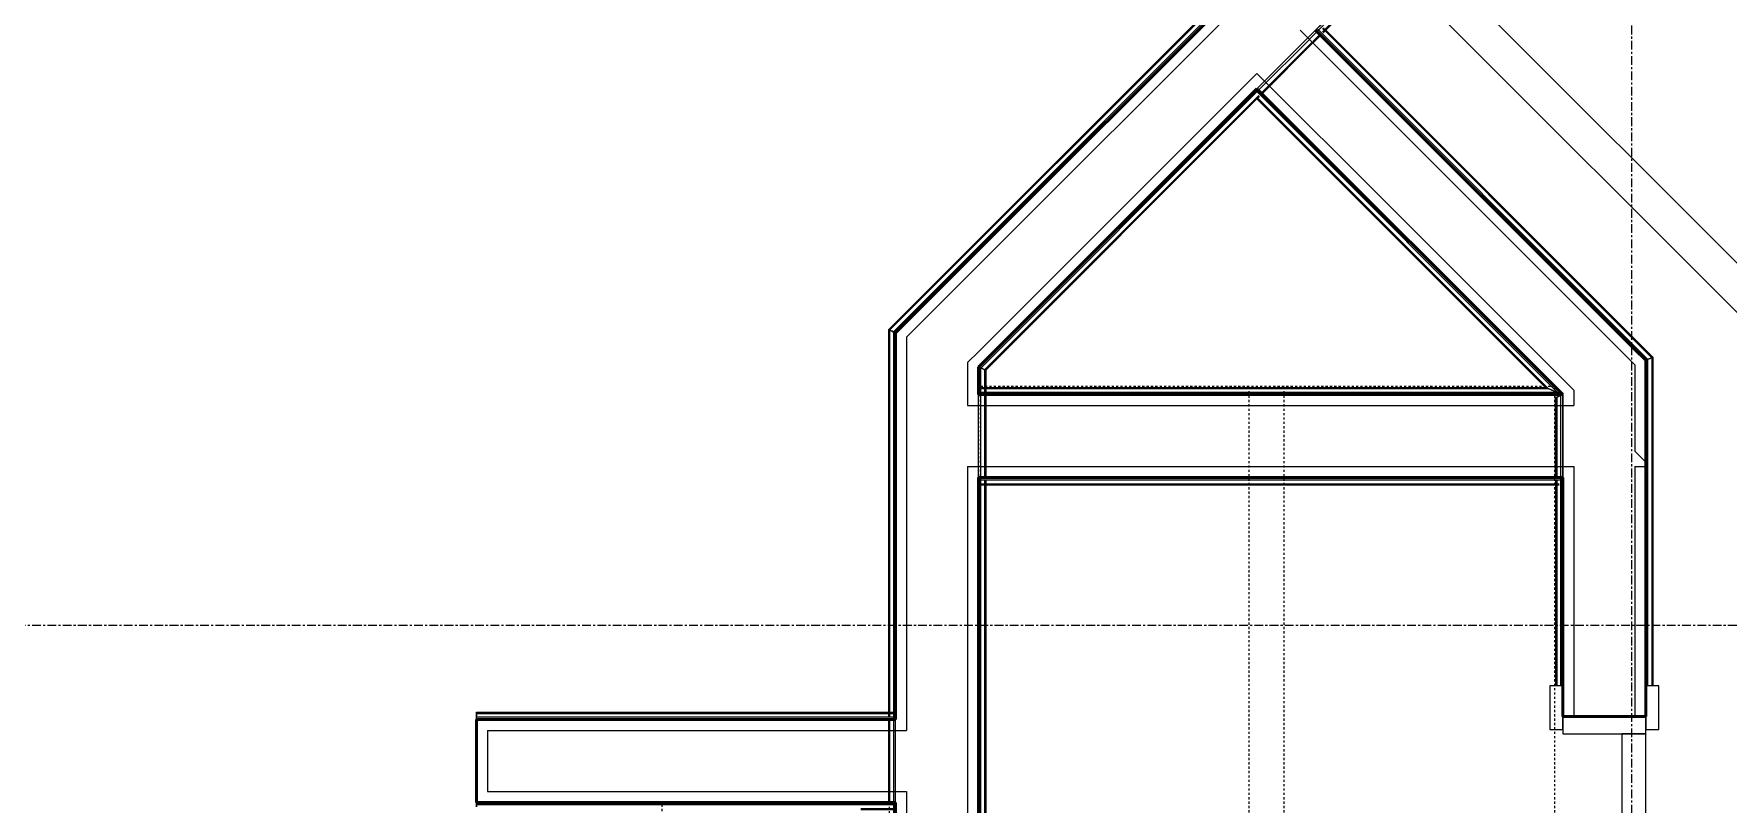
# Model space of a CAD drawing. Header units: inches. Extents: x -4235 to -464, y 9767 to 12344.
# Drawn here: x -3572.9 to -3475.8, y 10157 to 10201.1 of the extents above; entities that cross this region are included whole.
import ezdxf

# ---------------------------------------------------------------- set-up
doc = ezdxf.new("R2010")
doc.units = ezdxf.units.IN
doc.header["$MEASUREMENT"] = 0
doc.linetypes.add('Dash', pattern=[0.25, 0.125, -0.125])
doc.linetypes.add('Grid Line 1_2_', pattern=[0.875, 0.5, -0.125, 0.125, -0.125])
for name, color, linetype, lineweight in [('0-1', 7, 'Continuous', 5), ('0-2', 10, 'Continuous', 9), ('A-DOOR-1', 7, 'Continuous', 9), ('A-DOOR-2', 130, 'Continuous', 20), ('A-DOOR-FRAM-1', 130, 'Continuous', 20), ('A-WALL-1', 250, 'Continuous', 50), ('A-WALL-2', 50, 'Continuous', 13), ('A-WALL-3', 10, 'Continuous', 9), ('A-WALL-4', 254, 'Continuous', 9), ('A-WALL-5', 7, 'Continuous', 9), ('Q-CASE-2', 7, 'Continuous', 9), ('Q-CASE-3', 7, 'Dash', 9), ('Q-CASE-HDLN-1', 7, 'Dash', 9), ('S-GRID-1', 1, 'Grid Line 1_2_', 9)]:
    doc.layers.add(name, color=color, linetype=linetype, lineweight=lineweight)

# ---------------------------------------------------------------- blocks, each defined once
blk = doc.blocks.new('Basic Wall _ INT - W4BØF - _5_8 GYP - 2X4 WOOD_BATT_ - 5_8 GYP_ - ___-2689610-BACKGROUND - 2ND FLOOR')
at = {"layer": 'A-WALL-3'}
for p, q in [((-3523.85, 10184.107), (-3523.912, 10184.133)), ((-3523.704, 10184.047), (-3523.85, 10184.107)), ((-3523.639, 10184.02), (-3523.701, 10184.045)), ((-3523.499, 10183.962), (-3523.523, 10183.972)), ((-3523.85, 10162.228), (-3523.85, 10162.11)), ((-3523.85, 10162.108), (-3523.85, 10162.018)), ((-3523.85, 10162.017), (-3523.85, 10161.96)), ((-3523.85, 10161.805), (-3523.85, 10157.074)), ((-3523.499, 10157.064), (-3523.499, 10161.814))]:
    blk.add_line(p, q, dxfattribs=at)
at = {"layer": 'A-WALL-4'}
for p, q in [((-3523.85, 10184.107), (-3523.85, 10162.228)), ((-3523.499, 10161.814), (-3523.499, 10183.962)), ((-3523.912, 10162.228), (-3523.912, 10162.111)), ((-3523.912, 10162.108), (-3523.912, 10162.018)), ((-3523.912, 10162.017), (-3523.912, 10161.96)), ((-3523.912, 10161.803), (-3523.912, 10157.075)), ((-3523.624, 10161.811), (-3523.624, 10157.708)), ((-3523.624, 10157.689), (-3523.624, 10157.068)), ((-3523.499, 10121.314), (-3523.499, 10157.064))]:
    blk.add_line(p, q, dxfattribs=at)
at = {"layer": 'A-WALL-5'}
for p, q in [((-3523.912, 10184.133), (-3523.912, 10162.228)), ((-3523.624, 10184.013), (-3523.624, 10161.811)), ((-3523.624, 10157.068), (-3523.624, 10121.314))]:
    blk.add_line(p, q, dxfattribs=at)
at = {"layer": 'A-WALL-5', "flags": 128}
for points in [[(-3523.912, 10184.133), (-3523.793, 10184.084), (-3523.701, 10184.046), (-3523.643, 10184.022), (-3523.624, 10184.013)], [(-3523.624, 10184.013), (-3523.621, 10184.012), (-3523.613, 10184.009), (-3523.6, 10184.004), (-3523.583, 10183.996), (-3523.563, 10183.988), (-3523.542, 10183.979)]]:
    blk.add_lwpolyline(points, dxfattribs=at)
blk = doc.blocks.new('Basic Wall _ INT - W4BØF - _5_8 GYP - 2X4 WOOD_BATT_ - 5_8 GYP_ - ___-2689609-BACKGROUND - 2ND FLOOR')
at = {"layer": 'A-WALL-3'}
for p, q in [((-3518.725, 10181.984), (-3518.749, 10181.994)), ((-3518.547, 10181.911), (-3518.609, 10181.936)), ((-3518.398, 10181.849), (-3518.543, 10181.909)), ((-3518.335, 10181.823), (-3518.398, 10181.849)), ((-3518.398, 10180.834), (-3518.398, 10180.716)), ((-3518.398, 10180.715), (-3518.398, 10180.624)), ((-3518.749, 10175.67), (-3518.749, 10180.42)), ((-3518.398, 10180.623), (-3518.398, 10180.566)), ((-3518.398, 10180.42), (-3518.398, 10179.795)), ((-3518.398, 10179.759), (-3518.398, 10175.67)), ((-3518.398, 10175.525), (-3518.398, 10175.468)), ((-3518.398, 10175.467), (-3518.398, 10175.376)), ((-3518.398, 10175.375), (-3518.398, 10175.257))]:
    blk.add_line(p, q, dxfattribs=at)
at = {"layer": 'A-WALL-4'}
for p, q in [((-3518.749, 10180.42), (-3518.749, 10181.994)), ((-3518.398, 10181.849), (-3518.398, 10180.834)), ((-3518.335, 10180.834), (-3518.335, 10180.716)), ((-3518.335, 10180.715), (-3518.335, 10180.624)), ((-3518.624, 10179.795), (-3518.624, 10180.42)), ((-3518.624, 10175.67), (-3518.624, 10179.782)), ((-3518.335, 10180.623), (-3518.335, 10180.566)), ((-3518.335, 10180.42), (-3518.335, 10179.795)), ((-3518.335, 10179.752), (-3518.335, 10175.67)), ((-3518.749, 10020.989), (-3518.749, 10175.67)), ((-3518.398, 10175.257), (-3518.398, 10021.403)), ((-3518.335, 10175.525), (-3518.335, 10175.468)), ((-3518.335, 10175.467), (-3518.335, 10175.376)), ((-3518.335, 10175.375), (-3518.335, 10175.257))]:
    blk.add_line(p, q, dxfattribs=at)
at = {"layer": 'A-WALL-5'}
for p, q in [((-3518.624, 10180.42), (-3518.624, 10181.942)), ((-3518.335, 10181.823), (-3518.335, 10180.834)), ((-3518.624, 10020.989), (-3518.624, 10175.67)), ((-3518.335, 10175.257), (-3518.335, 10021.403))]:
    blk.add_line(p, q, dxfattribs=at)
at = {"layer": 'A-WALL-5', "flags": 128}
for points in [[(-3518.706, 10181.976), (-3518.685, 10181.968), (-3518.665, 10181.959), (-3518.648, 10181.952), (-3518.635, 10181.947), (-3518.627, 10181.944), (-3518.624, 10181.942)], [(-3518.624, 10181.942), (-3518.604, 10181.934), (-3518.546, 10181.91), (-3518.455, 10181.872), (-3518.335, 10181.823)]]:
    blk.add_lwpolyline(points, dxfattribs=at)
blk = doc.blocks.new('Basic Wall _ INT - W4BØF - _5_8 GYP - 2X4 WOOD_BATT_ - 5_8 GYP_ - ___-2689618-BACKGROUND - 2ND FLOOR')
at = {"layer": 'A-WALL-3'}
for p, q in [((-3485.637, 10180.275), (-3485.7, 10180.249)), ((-3485.492, 10180.335), (-3485.637, 10180.275)), ((-3485.637, 10180.275), (-3485.637, 10176.332)), ((-3485.426, 10180.362), (-3485.488, 10180.337)), ((-3485.286, 10180.42), (-3485.31, 10180.41)), ((-3485.286, 10175.67), (-3485.286, 10180.42)), ((-3485.637, 10176.295), (-3485.637, 10175.67)), ((-3485.637, 10175.526), (-3485.637, 10175.469)), ((-3485.637, 10175.468), (-3485.637, 10175.377)), ((-3485.637, 10175.376), (-3485.637, 10175.258)), ((-3485.286, 10161.985), (-3485.286, 10163.735))]:
    blk.add_line(p, q, dxfattribs=at)
at = {"layer": 'A-WALL-4'}
for p, q in [((-3485.7, 10180.249), (-3485.7, 10176.339)), ((-3485.411, 10180.368), (-3485.411, 10176.309)), ((-3485.329, 10180.403), (-3485.286, 10180.42)), ((-3485.7, 10176.295), (-3485.7, 10175.67)), ((-3485.411, 10176.295), (-3485.411, 10175.67)), ((-3485.7, 10175.526), (-3485.7, 10175.469)), ((-3485.7, 10175.468), (-3485.7, 10175.377)), ((-3485.7, 10175.376), (-3485.7, 10175.258)), ((-3485.637, 10175.258), (-3485.637, 10163.735)), ((-3485.286, 10163.735), (-3485.286, 10175.67))]:
    blk.add_line(p, q, dxfattribs=at)
at = {"layer": 'A-WALL-4', "flags": 128}
for points in [[(-3485.7, 10180.249), (-3485.58, 10180.298), (-3485.489, 10180.336), (-3485.431, 10180.36), (-3485.411, 10180.368)], [(-3485.411, 10180.368), (-3485.408, 10180.37), (-3485.4, 10180.373), (-3485.387, 10180.378), (-3485.37, 10180.385), (-3485.35, 10180.394), (-3485.329, 10180.403)]]:
    blk.add_lwpolyline(points, dxfattribs=at)
at = {"layer": 'A-WALL-5'}
for p, q in [((-3485.7, 10175.257), (-3485.7, 10163.735)), ((-3485.411, 10175.67), (-3485.411, 10163.735))]:
    blk.add_line(p, q, dxfattribs=at)
blk = doc.blocks.new('Basic Wall _ INT - W4BØF - _5_8 GYP - 2X4 WOOD_BATT_ - 5_8 GYP_ - ___-2689617-BACKGROUND - 2ND FLOOR')
at = {"layer": 'A-WALL-3'}
for p, q in [((-3480.512, 10182.398), (-3480.536, 10182.388)), ((-3480.334, 10182.471), (-3480.396, 10182.446)), ((-3480.185, 10182.533), (-3480.331, 10182.473)), ((-3480.123, 10182.559), (-3480.185, 10182.533)), ((-3480.536, 10163.151), (-3480.536, 10163.735))]:
    blk.add_line(p, q, dxfattribs=at)
at = {"layer": 'A-WALL-4'}
for p, q in [((-3480.536, 10163.735), (-3480.536, 10182.388)), ((-3480.185, 10182.533), (-3480.185, 10163.735))]:
    blk.add_line(p, q, dxfattribs=at)
at = {"layer": 'A-WALL-5'}
for p, q in [((-3480.411, 10163.735), (-3480.411, 10182.44)), ((-3480.123, 10182.559), (-3480.123, 10163.735))]:
    blk.add_line(p, q, dxfattribs=at)
at = {"layer": 'A-WALL-5', "flags": 128}
for points in [[(-3480.493, 10182.406), (-3480.472, 10182.414), (-3480.452, 10182.423), (-3480.435, 10182.43), (-3480.422, 10182.435), (-3480.414, 10182.438), (-3480.411, 10182.44)], [(-3480.411, 10182.44), (-3480.392, 10182.448), (-3480.334, 10182.472), (-3480.242, 10182.51), (-3480.123, 10182.559)]]:
    blk.add_lwpolyline(points, dxfattribs=at)
blk = doc.blocks.new('OD_CW_Closet - OD_CW_Closet-2062944-BACKGROUND - 2ND FLOOR')
at = {"layer": 'Q-CASE-HDLN-1'}
for p, q in [((160.637, 24), (0.738, 24)), ((160.637, -9), (160.637, 24)), ((0.738, 8.5), (160.637, 8.5)), ((0.738, 6.5), (160.637, 6.5)), ((0.738, -9), (160.637, -9))]:
    blk.add_line(p, q, dxfattribs=at)
blk = doc.blocks.new('SLIDING - FLUSH - 5-0 x 6-8-3203585-BACKGROUND - 2ND FLOOR')
at = {"layer": 'A-DOOR-1'}
for p, q in [((-30.25, 3), (-32.75, 3)), ((-32.75, 3), (-32.75, 2.25)), ((-30.25, 2.25), (-30.25, 3)), ((30.25, 3), (30.25, 2.25)), ((32.75, 3), (30.25, 3)), ((32.75, 2.25), (32.75, 3)), ((-32.75, 2.25), (-30.25, 2.25)), ((30.25, 2.25), (32.75, 2.25)), ((-30.25, -2.5), (-32.75, -2.5)), ((-32.75, -2.5), (-32.75, -3.25)), ((-30.25, -3.25), (-30.25, -2.5)), ((32.75, -2.5), (30.25, -2.5)), ((30.25, -2.5), (30.25, -3.25)), ((32.75, -3.25), (32.75, -2.5)), ((-32.75, -3.25), (-30.25, -3.25)), ((30.25, -3.25), (32.75, -3.25))]:
    blk.add_line(p, q, dxfattribs=at)
at = {"layer": 'A-DOOR-2'}
for p, q in [((1, 2.25), (-30, 2.25)), ((-30, 2.25), (-30, 0.875)), ((1, 0.875), (1, 2.25)), ((-30, 0.875), (1, 0.875)), ((30, 0.875), (-1, 0.875)), ((-1, 0.875), (-1, -0.5)), ((30, -0.5), (30, 0.875)), ((-1, -0.5), (30, -0.5))]:
    blk.add_line(p, q, dxfattribs=at)
at = {"layer": 'A-DOOR-FRAM-1'}
for p, q in [((-30, 2.25), (-31, 2.25)), ((-31, 2.25), (-31, -2.5)), ((-30, -2.5), (-30, 2.25)), ((31, 2.25), (30, 2.25)), ((30, 2.25), (30, -2.5)), ((31, -2.5), (31, 2.25)), ((-31, -2.5), (-30, -2.5)), ((30, -2.5), (31, -2.5))]:
    blk.add_line(p, q, dxfattribs=at)
blk = doc.blocks.new('SWING - SINGLE - FLUSH - 2-10 x 6-8 - PRIVACY-3199407-BACKGROUND - 2ND FLOOR')
at = {"layer": 'A-DOOR-1'}
blk.add_arc((17, 2.375), 34.067, 93.36569, 180, dxfattribs=at)
at = {"layer": 'A-DOOR-2'}
for p, q in [((15, 2.375), (15, 36.383)), ((17, 36.383), (15, 36.383)), ((17, 2.375), (17, 36.383)), ((17, 2.375), (15, 2.375))]:
    blk.add_line(p, q, dxfattribs=at)
at = {"layer": 'A-DOOR-FRAM-1'}
for p, q in [((-17, 3.375), (-20, 3.375)), ((-20, 3.375), (-20, 2.375)), ((-17, 2.375), (-17, 3.375)), ((20, 3.375), (17, 3.375)), ((17, 3.375), (17, 2.375)), ((20, 2.375), (20, 3.375)), ((-20, 2.375), (-17, 2.375)), ((17, 2.375), (20, 2.375)), ((-17, -2.375), (-20, -2.375)), ((-20, -2.375), (-20, -3.375)), ((-17, -3.375), (-17, -2.375)), ((20, -2.375), (17, -2.375)), ((17, -2.375), (17, -3.375)), ((20, -3.375), (20, -2.375)), ((-20, -3.375), (-17, -3.375)), ((17, -3.375), (20, -3.375))]:
    blk.add_line(p, q, dxfattribs=at)
blk = doc.blocks.new('Basic Wall _ INT - W4BØF - _5_8 GYP - 2X4 WOOD_BATT_ - 5_8 GYP_ - ___-2689634-BACKGROUND - 2ND FLOOR')
at = {"layer": 'A-WALL-3'}
for p, q in [((-3503.097, 10197.646), (-3503.012, 10197.731)), ((-3503.053, 10197.69), (-3503.097, 10197.646)), ((-3503.012, 10197.731), (-3502.948, 10197.795)), ((-3502.95, 10197.793), (-3503.01, 10197.733)), ((-3502.948, 10197.795), (-3502.907, 10197.836)), ((-3502.907, 10197.836), (-3502.893, 10197.85)), ((-3502.893, 10197.85), (-3502.891, 10197.852)), ((-3502.891, 10197.852), (-3502.864, 10197.879)), ((-3502.864, 10197.879), (-3502.85, 10197.893)), ((-3502.804, 10197.938), (-3502.821, 10197.922)), ((-3502.817, 10197.455), (-3502.76, 10197.398)), ((-3486.285, 10180.834), (-3486.134, 10180.772)), ((-3486.134, 10180.772), (-3485.783, 10180.626)), ((-3485.774, 10180.622), (-3485.579, 10180.542)), ((-3485.483, 10180.502), (-3485.344, 10180.444)), ((-3485.344, 10180.444), (-3485.286, 10180.42))]:
    blk.add_line(p, q, dxfattribs=at)
at = {"layer": 'A-WALL-4'}
for p, q in [((-3502.861, 10197.41), (-3502.804, 10197.353)), ((-3502.85, 10197.893), (-3502.835, 10197.908)), ((-3502.835, 10197.908), (-3502.804, 10197.938)), ((-3485.286, 10180.42), (-3502.804, 10197.938)), ((-3502.76, 10197.398), (-3486.134, 10180.772))]:
    blk.add_line(p, q, dxfattribs=at)
at = {"layer": 'A-WALL-5'}
for p, q in [((-3502.893, 10197.85), (-3485.588, 10180.545)), ((-3502.804, 10197.353), (-3486.285, 10180.834))]:
    blk.add_line(p, q, dxfattribs=at)
at = {"layer": 'A-WALL-5', "flags": 128}
for points in [[(-3485.588, 10180.545), (-3485.636, 10180.565), (-3485.775, 10180.623), (-3485.996, 10180.715), (-3486.285, 10180.834)], [(-3485.39, 10180.463), (-3485.441, 10180.485), (-3485.489, 10180.504), (-3485.53, 10180.521), (-3485.562, 10180.534), (-3485.581, 10180.543), (-3485.588, 10180.545)]]:
    blk.add_lwpolyline(points, dxfattribs=at)
blk = doc.blocks.new('Basic Wall _ INT - W4BØF - _5_8 GYP - 2X4 WOOD_BATT_ - 5_8 GYP_ - ___-2689633-BACKGROUND - 2ND FLOOR')
at = {"layer": 'A-WALL-3'}
for p, q in [((-3499.429, 10201.314), (-3499.446, 10201.297)), ((-3499.4, 10201.343), (-3499.365, 10201.378)), ((-3499.365, 10201.378), (-3499.359, 10201.384)), ((-3499.359, 10201.384), (-3499.357, 10201.386)), ((-3499.357, 10201.386), (-3499.238, 10201.505)), ((-3499.24, 10201.503), (-3499.3, 10201.443)), ((-3499.238, 10201.505), (-3499.153, 10201.59)), ((-3499.153, 10201.59), (-3499.197, 10201.546)), ((-3499.044, 10201.392), (-3498.989, 10201.338)), ((-3498.976, 10201.324), (-3498.905, 10201.253)), ((-3480.536, 10182.388), (-3480.512, 10182.398)), ((-3480.396, 10182.446), (-3480.334, 10182.471)), ((-3480.331, 10182.473), (-3480.185, 10182.533)), ((-3480.185, 10182.533), (-3480.123, 10182.559))]:
    blk.add_line(p, q, dxfattribs=at)
at = {"layer": 'A-WALL-4'}
for p, q in [((-3499.446, 10201.297), (-3499.415, 10201.328)), ((-3480.536, 10182.388), (-3499.446, 10201.297)), ((-3499.415, 10201.328), (-3499.4, 10201.343)), ((-3499, 10201.436), (-3498.945, 10201.382)), ((-3498.932, 10201.368), (-3498.861, 10201.297)), ((-3498.905, 10201.253), (-3480.185, 10182.533))]:
    blk.add_line(p, q, dxfattribs=at)
at = {"layer": 'A-WALL-5'}
for p, q in [((-3480.411, 10182.44), (-3499.357, 10201.386)), ((-3498.861, 10201.297), (-3480.123, 10182.559))]:
    blk.add_line(p, q, dxfattribs=at)
at = {"layer": 'A-WALL-5', "flags": 128}
for points in [[(-3480.411, 10182.44), (-3480.414, 10182.438), (-3480.422, 10182.435), (-3480.435, 10182.43), (-3480.452, 10182.423), (-3480.472, 10182.414), (-3480.493, 10182.406)], [(-3480.123, 10182.559), (-3480.242, 10182.51), (-3480.334, 10182.472), (-3480.392, 10182.448), (-3480.411, 10182.44)]]:
    blk.add_lwpolyline(points, dxfattribs=at)
blk = doc.blocks.new('Basic Wall _ INT - W4BØF - _5_8 GYP - 2X4 WOOD_BATT_ - 5_8 GYP_ - ___-2689635-BACKGROUND - 2ND FLOOR')
at = {"layer": 'A-WALL-3'}
for p, q in [((-3444.832, 10255.877), (-3444.849, 10255.894)), ((-3444.6, 10255.646), (-3444.813, 10255.433)), ((-3444.643, 10255.689), (-3444.703, 10255.749)), ((-3444.556, 10255.602), (-3444.6, 10255.646)), ((-3445.143, 10255.103), (-3445.24, 10255.006)), ((-3445.051, 10255.195), (-3445.125, 10255.121)), ((-3444.993, 10255.253), (-3445.04, 10255.206)), ((-3457.754, 10242.989), (-3453.004, 10247.739)), ((-3452.507, 10247.739), (-3453.094, 10247.152)), ((-3452.305, 10247.941), (-3452.362, 10247.884)), ((-3452.214, 10248.032), (-3452.305, 10247.942)), ((-3452.095, 10248.151), (-3452.213, 10248.033)), ((-3453.132, 10247.114), (-3456.632, 10243.614)), ((-3457.46, 10242.787), (-3457.551, 10242.695)), ((-3457.402, 10242.844), (-3457.459, 10242.787)), ((-3456.638, 10243.609), (-3457.257, 10242.989)), ((-3457.551, 10242.695), (-3457.671, 10242.576)), ((-3471.427, 10229.316), (-3469.305, 10231.438)), ((-3497.59, 10203.153), (-3495.468, 10205.275)), ((-3502.804, 10197.938), (-3499.446, 10201.297)), ((-3498.99, 10201.256), (-3499.054, 10201.192)), ((-3498.906, 10201.34), (-3498.989, 10201.257)), ((-3499.639, 10200.607), (-3502.539, 10197.707)), ((-3499.197, 10201.049), (-3499.609, 10200.637)), ((-3502.765, 10197.481), (-3502.849, 10197.398)), ((-3502.7, 10197.546), (-3502.764, 10197.482)), ((-3518.749, 10181.994), (-3518.725, 10181.984)), ((-3518.609, 10181.936), (-3518.547, 10181.911)), ((-3518.543, 10181.909), (-3518.398, 10181.849)), ((-3518.398, 10181.849), (-3518.335, 10181.823))]:
    blk.add_line(p, q, dxfattribs=at)
at = {"layer": 'A-WALL-4'}
for p, q in [((-3453.004, 10247.739), (-3444.849, 10255.894)), ((-3444.849, 10255.894), (-3444.818, 10255.864)), ((-3444.836, 10255.73), (-3444.76, 10255.806)), ((-3444.818, 10255.864), (-3444.762, 10255.808)), ((-3444.556, 10255.602), (-3444.807, 10255.351)), ((-3444.762, 10255.808), (-3444.76, 10255.806)), ((-3444.76, 10255.806), (-3444.556, 10255.602)), ((-3445.262, 10254.984), (-3452.095, 10248.151)), ((-3445.143, 10255.015), (-3445.24, 10254.918)), ((-3445.051, 10255.107), (-3445.125, 10255.032)), ((-3444.993, 10255.165), (-3445.04, 10255.118)), ((-3452.419, 10247.739), (-3456.544, 10243.614)), ((-3453.438, 10247.128), (-3452.827, 10247.739)), ((-3452.217, 10247.941), (-3452.274, 10247.884)), ((-3452.126, 10248.032), (-3452.216, 10247.942)), ((-3452.007, 10248.151), (-3452.124, 10248.033)), ((-3456.886, 10243.68), (-3453.452, 10247.114)), ((-3469.305, 10231.438), (-3457.754, 10242.989)), ((-3457.577, 10242.989), (-3456.954, 10243.612)), ((-3457.372, 10242.786), (-3457.463, 10242.695)), ((-3457.314, 10242.844), (-3457.371, 10242.787)), ((-3456.55, 10243.608), (-3457.169, 10242.989)), ((-3457.671, 10242.576), (-3469.057, 10231.189)), ((-3457.463, 10242.695), (-3457.582, 10242.576)), ((-3499.415, 10201.328), (-3497.59, 10203.153)), ((-3497.341, 10202.905), (-3498.906, 10201.34)), ((-3499.788, 10200.778), (-3499.357, 10201.209)), ((-3498.946, 10201.212), (-3499.01, 10201.148)), ((-3498.862, 10201.296), (-3498.945, 10201.213)), ((-3502.71, 10197.856), (-3499.799, 10200.767)), ((-3499.595, 10200.563), (-3502.492, 10197.666)), ((-3499.153, 10201.005), (-3499.559, 10200.598)), ((-3518.749, 10181.994), (-3502.835, 10197.908)), ((-3502.849, 10197.398), (-3518.398, 10181.849)), ((-3502.721, 10197.437), (-3502.804, 10197.353)), ((-3502.656, 10197.502), (-3502.72, 10197.438))]:
    blk.add_line(p, q, dxfattribs=at)
at = {"layer": 'A-WALL-5'}
for p, q in [((-3452.827, 10247.739), (-3444.849, 10255.717)), ((-3445.262, 10254.895), (-3452.005, 10248.153)), ((-3469.217, 10231.349), (-3457.577, 10242.989)), ((-3457.582, 10242.576), (-3469.013, 10231.145)), ((-3499.327, 10201.239), (-3497.501, 10203.065)), ((-3497.297, 10202.861), (-3498.861, 10201.297)), ((-3518.624, 10181.942), (-3502.746, 10197.82)), ((-3502.804, 10197.353), (-3518.335, 10181.823))]:
    blk.add_line(p, q, dxfattribs=at)
at = {"layer": 'A-WALL-5', "flags": 128}
for points in [[(-3518.624, 10181.942), (-3518.627, 10181.944), (-3518.635, 10181.947), (-3518.648, 10181.952), (-3518.665, 10181.959), (-3518.685, 10181.968), (-3518.706, 10181.976)], [(-3518.335, 10181.823), (-3518.455, 10181.872), (-3518.546, 10181.91), (-3518.604, 10181.934), (-3518.624, 10181.942)]]:
    blk.add_lwpolyline(points, dxfattribs=at)
blk = doc.blocks.new('Basic Wall _ INT - W4BØF - _5_8 GYP - 2X4 WOOD_BATT_ - 5_8 GYP_ - ___-2689636-BACKGROUND - 2ND FLOOR')
at = {"layer": 'A-WALL-3'}
for p, q in [((-3445.143, 10262.814), (-3445.262, 10262.695)), ((-3444.849, 10262.612), (-3444.866, 10262.629)), ((-3474.785, 10232.675), (-3472.664, 10234.796)), ((-3500.948, 10206.512), (-3498.827, 10208.633)), ((-3523.912, 10184.133), (-3523.85, 10184.107)), ((-3523.85, 10184.107), (-3523.704, 10184.047)), ((-3523.701, 10184.045), (-3523.639, 10184.02)), ((-3523.523, 10183.972), (-3523.499, 10183.962))]:
    blk.add_line(p, q, dxfattribs=at)
at = {"layer": 'A-WALL-4'}
for p, q in [((-3445.262, 10262.695), (-3472.912, 10235.045)), ((-3472.664, 10234.796), (-3444.849, 10262.612)), ((-3445.143, 10262.903), (-3445.262, 10262.783)), ((-3445.105, 10262.868), (-3445.057, 10262.82)), ((-3444.992, 10262.755), (-3444.937, 10262.7)), ((-3444.937, 10262.7), (-3444.929, 10262.692)), ((-3444.929, 10262.692), (-3444.92, 10262.683)), ((-3444.92, 10262.683), (-3444.894, 10262.657)), ((-3501.197, 10206.76), (-3523.85, 10184.107)), ((-3523.499, 10183.962), (-3500.948, 10206.512))]:
    blk.add_line(p, q, dxfattribs=at)
at = {"layer": 'A-WALL-5'}
for p, q in [((-3445.262, 10262.783), (-3472.957, 10235.089)), ((-3444.937, 10262.7), (-3472.752, 10234.885)), ((-3444.894, 10262.657), (-3444.879, 10262.642)), ((-3444.879, 10262.642), (-3444.849, 10262.612)), ((-3501.241, 10206.805), (-3523.912, 10184.133)), ((-3501.037, 10206.601), (-3523.624, 10184.013))]:
    blk.add_line(p, q, dxfattribs=at)
at = {"layer": 'A-WALL-5', "flags": 128}
for points in [[(-3523.624, 10184.013), (-3523.643, 10184.022), (-3523.701, 10184.046), (-3523.793, 10184.084), (-3523.912, 10184.133)], [(-3523.542, 10183.979), (-3523.563, 10183.988), (-3523.583, 10183.996), (-3523.6, 10184.004), (-3523.613, 10184.009), (-3523.621, 10184.012), (-3523.624, 10184.013)]]:
    blk.add_lwpolyline(points, dxfattribs=at)
blk = doc.blocks.new('Basic Wall _ INT - W4BØF - _5_8 GYP - 2X4 WOOD_BATT_ - 5_8 GYP_ - ___-2689639-BACKGROUND - 2ND FLOOR')
at = {"layer": 'A-WALL-3'}
for p, q in [((-3523.912, 10162.166), (-3523.806, 10162.166)), ((-3523.793, 10162.166), (-3523.711, 10162.166)), ((-3523.701, 10162.166), (-3523.65, 10162.166)), ((-3523.499, 10162.166), (-3523.499, 10162.228)), ((-3523.499, 10162.228), (-3523.499, 10162.108)), ((-3523.499, 10162.02), (-3523.499, 10162.166)), ((-3523.499, 10162.108), (-3523.499, 10162.017)), ((-3523.499, 10162.017), (-3523.499, 10161.939)), ((-3523.499, 10161.954), (-3523.499, 10162.016)), ((-3523.499, 10161.939), (-3523.499, 10161.928)), ((-3523.499, 10161.928), (-3523.499, 10161.879)), ((-3523.499, 10161.814), (-3523.499, 10161.838))]:
    blk.add_line(p, q, dxfattribs=at)
at = {"layer": 'A-WALL-4'}
for p, q in [((-3547.499, 10162.228), (-3547.499, 10162.166)), ((-3547.499, 10162.166), (-3547.499, 10162.02)), ((-3547.499, 10162.166), (-3523.912, 10162.166)), ((-3547.499, 10162.016), (-3547.499, 10161.954)), ((-3547.499, 10161.838), (-3547.499, 10161.814)), ((-3523.499, 10161.814), (-3547.499, 10161.814)), ((-3523.912, 10162.228), (-3523.806, 10162.228)), ((-3523.793, 10162.228), (-3523.711, 10162.228)), ((-3523.701, 10162.228), (-3523.65, 10162.228)), ((-3523.499, 10161.879), (-3523.499, 10161.857)), ((-3523.499, 10161.857), (-3523.499, 10161.814))]:
    blk.add_line(p, q, dxfattribs=at)
at = {"layer": 'A-WALL-5'}
for p, q in [((-3547.499, 10161.939), (-3547.499, 10162.228)), ((-3547.499, 10162.228), (-3523.912, 10162.228)), ((-3523.499, 10161.939), (-3547.499, 10161.939)), ((-3547.499, 10161.857), (-3547.499, 10161.939)), ((-3547.499, 10161.814), (-3547.499, 10161.857))]:
    blk.add_line(p, q, dxfattribs=at)
blk = doc.blocks.new('Basic Wall _ INT - W4BØF - _5_8 GYP - 2X4 WOOD_BATT_ - 5_8 GYP_ - ___-2689640-BACKGROUND - 2ND FLOOR')
at = {"layer": 'A-WALL-3'}
for p, q in [((-3523.912, 10156.713), (-3523.81, 10156.713)), ((-3523.793, 10156.713), (-3523.714, 10156.713)), ((-3523.701, 10156.713), (-3523.651, 10156.713)), ((-3523.499, 10157.04), (-3523.499, 10157.064)), ((-3523.499, 10157), (-3523.499, 10156.98)), ((-3523.499, 10156.98), (-3523.499, 10156.95)), ((-3523.499, 10156.95), (-3523.499, 10156.942)), ((-3523.499, 10156.942), (-3523.499, 10156.939)), ((-3523.499, 10156.939), (-3523.499, 10156.92)), ((-3523.499, 10156.863), (-3523.499, 10156.924)), ((-3523.499, 10156.92), (-3523.499, 10156.651)), ((-3523.499, 10156.713), (-3523.499, 10156.859)), ((-3523.499, 10156.651), (-3523.499, 10156.713))]:
    blk.add_line(p, q, dxfattribs=at)
at = {"layer": 'A-WALL-4'}
for p, q in [((-3547.499, 10157.064), (-3547.499, 10157.04)), ((-3523.499, 10157.064), (-3547.499, 10157.064)), ((-3547.499, 10156.924), (-3547.499, 10156.863)), ((-3547.499, 10156.859), (-3547.499, 10156.818)), ((-3525.499, 10156.713), (-3523.912, 10156.713)), ((-3523.912, 10156.651), (-3523.81, 10156.651)), ((-3523.793, 10156.651), (-3523.714, 10156.651)), ((-3523.701, 10156.651), (-3523.651, 10156.651)), ((-3523.499, 10157.064), (-3523.499, 10157.022)), ((-3523.499, 10157.022), (-3523.499, 10157))]:
    blk.add_line(p, q, dxfattribs=at)
at = {"layer": 'A-WALL-5'}
for p, q in [((-3547.499, 10157.022), (-3547.499, 10157.064)), ((-3547.499, 10156.939), (-3547.499, 10157.022)), ((-3547.499, 10156.939), (-3523.499, 10156.939)), ((-3547.499, 10156.818), (-3547.499, 10156.939)), ((-3525.499, 10156.651), (-3523.912, 10156.651))]:
    blk.add_line(p, q, dxfattribs=at)
blk = doc.blocks.new('300 Series Wall Hung Cabinet_302 - 18_ x 36_-2359323-BACKGROUND - 2ND FLOOR')
at = {"layer": 'Q-CASE-2'}
for p, q in [((-1.762, 14.687), (-2.25, 14.687)), ((-2.25, 14.687), (-2.25, 13.188)), ((-1.762, 13.188), (-1.762, 14.687)), ((2.238, 14.687), (1.75, 14.687)), ((1.75, 14.687), (1.75, 13.188)), ((2.238, 13.188), (2.238, 14.687)), ((-1.762, 13.188), (-2.25, 13.188)), ((2.238, 13.188), (1.75, 13.188))]:
    blk.add_line(p, q, dxfattribs=at)
at = {"layer": 'Q-CASE-3'}
for p, q in [((-18, 0.187), (-18, 13.188)), ((-18, 13.188), (18, 13.188)), ((18, 13.188), (18, 0.187)), ((18, 0.187), (-18, 0.187))]:
    blk.add_line(p, q, dxfattribs=at)
blk = doc.blocks.new('Basic Wall _ INT - W4BØF - _5_8 GYP - 2X4 WOOD_BATT_ - 5_8 GYP_ - ___-3210120-BACKGROUND - 2ND FLOOR')
at = {"layer": 'A-WALL-3'}
for p, q in [((-3518.749, 10180.545), (-3518.749, 10180.834)), ((-3518.749, 10180.834), (-3518.749, 10180.772)), ((-3518.749, 10180.772), (-3518.749, 10180.626)), ((-3518.604, 10180.772), (-3518.547, 10180.772)), ((-3518.546, 10180.772), (-3518.455, 10180.772)), ((-3518.455, 10180.772), (-3518.336, 10180.772)), ((-3486.134, 10180.772), (-3486.285, 10180.834)), ((-3485.783, 10180.626), (-3486.134, 10180.772)), ((-3518.749, 10180.622), (-3518.749, 10180.56)), ((-3518.749, 10180.543), (-3518.749, 10180.545)), ((-3518.749, 10180.521), (-3518.749, 10180.543)), ((-3518.749, 10180.485), (-3518.749, 10180.521)), ((-3518.749, 10180.444), (-3518.749, 10180.42)), ((-3485.579, 10180.542), (-3485.774, 10180.622))]:
    blk.add_line(p, q, dxfattribs=at)
at = {"layer": 'A-WALL-3', "flags": 128}
blk.add_lwpolyline([(-3485.286, 10180.42), (-3485.344, 10180.444), (-3485.483, 10180.502)], dxfattribs=at)
at = {"layer": 'A-WALL-4'}
for p, q in [((-3518.604, 10180.834), (-3518.547, 10180.834)), ((-3518.546, 10180.834), (-3518.455, 10180.834)), ((-3518.455, 10180.834), (-3518.336, 10180.834)), ((-3518.336, 10180.772), (-3486.134, 10180.772)), ((-3518.749, 10180.463), (-3518.749, 10180.485)), ((-3518.749, 10180.42), (-3518.749, 10180.463)), ((-3485.286, 10180.42), (-3518.749, 10180.42))]:
    blk.add_line(p, q, dxfattribs=at)
at = {"layer": 'A-WALL-5'}
for p, q in [((-3518.335, 10180.834), (-3486.285, 10180.834)), ((-3485.588, 10180.545), (-3518.749, 10180.545))]:
    blk.add_line(p, q, dxfattribs=at)
at = {"layer": 'A-WALL-5', "flags": 128}
for points in [[(-3486.285, 10180.834), (-3485.996, 10180.715), (-3485.775, 10180.623), (-3485.636, 10180.565), (-3485.588, 10180.545)], [(-3485.588, 10180.545), (-3485.581, 10180.543), (-3485.562, 10180.534), (-3485.53, 10180.521), (-3485.489, 10180.504), (-3485.441, 10180.485), (-3485.39, 10180.463)]]:
    blk.add_lwpolyline(points, dxfattribs=at)
blk = doc.blocks.new('Basic Wall _ INT - W4BØF - _5_8 GYP - 2X4 WOOD_BATT_ - 5_8 GYP_ - ___-3210121-BACKGROUND - 2ND FLOOR')
at = {"layer": 'A-WALL-3'}
for p, q in [((-3518.749, 10175.67), (-3518.749, 10175.647)), ((-3518.749, 10175.57), (-3518.749, 10175.606)), ((-3518.749, 10175.545), (-3518.749, 10175.57)), ((-3518.749, 10175.257), (-3518.749, 10175.545)), ((-3518.749, 10175.531), (-3518.749, 10175.469)), ((-3518.749, 10175.465), (-3518.749, 10175.319)), ((-3518.749, 10175.319), (-3518.749, 10175.257)), ((-3518.604, 10175.319), (-3518.548, 10175.319)), ((-3518.546, 10175.319), (-3518.458, 10175.319)), ((-3518.455, 10175.319), (-3518.339, 10175.319)), ((-3485.668, 10175.319), (-3485.58, 10175.319)), ((-3485.555, 10175.319), (-3485.489, 10175.319)), ((-3485.286, 10175.647), (-3485.286, 10175.67)), ((-3485.286, 10175.606), (-3485.286, 10175.556)), ((-3485.286, 10175.556), (-3485.286, 10175.548)), ((-3485.286, 10175.548), (-3485.286, 10175.545)), ((-3485.286, 10175.545), (-3485.286, 10175.468)), ((-3485.286, 10175.469), (-3485.286, 10175.531)), ((-3485.286, 10175.468), (-3485.286, 10175.257)), ((-3485.286, 10175.319), (-3485.286, 10175.465)), ((-3485.286, 10175.257), (-3485.286, 10175.319))]:
    blk.add_line(p, q, dxfattribs=at)
at = {"layer": 'A-WALL-4'}
for p, q in [((-3518.749, 10175.628), (-3518.749, 10175.67)), ((-3485.286, 10175.67), (-3518.749, 10175.67)), ((-3518.749, 10175.606), (-3518.749, 10175.628)), ((-3518.604, 10175.257), (-3518.548, 10175.257)), ((-3518.546, 10175.257), (-3518.458, 10175.257)), ((-3518.455, 10175.257), (-3518.339, 10175.257)), ((-3518.339, 10175.319), (-3485.7, 10175.319)), ((-3485.667, 10175.257), (-3485.58, 10175.257)), ((-3485.555, 10175.257), (-3485.489, 10175.257)), ((-3485.286, 10175.67), (-3485.286, 10175.628)), ((-3485.286, 10175.628), (-3485.286, 10175.606))]:
    blk.add_line(p, q, dxfattribs=at)
at = {"layer": 'A-WALL-5'}
for p, q in [((-3518.749, 10175.545), (-3485.286, 10175.545)), ((-3518.335, 10175.257), (-3485.7, 10175.257))]:
    blk.add_line(p, q, dxfattribs=at)
blk = doc.blocks.new('CTR - 1st Phase - Unit Layouts_rvt-1-BACKGROUND - 2ND FLOOR')
at = {"layer": 'A-WALL-1'}
for p, q in [((-3498.827, 10208.633), (-3518.749, 10188.712)), ((-3485.286, 10187.138), (-3499.446, 10201.297)), ((-3518.749, 10181.994), (-3502.804, 10197.938)), ((-3502.804, 10197.938), (-3485.286, 10180.42)), ((-3518.749, 10188.712), (-3522.874, 10184.587)), ((-3481.161, 10183.013), (-3485.286, 10187.138)), ((-3522.874, 10184.587), (-3523.499, 10183.962)), ((-3523.499, 10183.962), (-3523.499, 10161.814)), ((-3480.536, 10182.388), (-3481.161, 10183.013)), ((-3518.749, 10180.42), (-3518.749, 10181.994)), ((-3480.536, 10161.985), (-3480.536, 10182.388)), ((-3485.286, 10180.42), (-3518.749, 10180.42)), ((-3518.749, 10020.989), (-3518.749, 10175.67)), ((-3518.749, 10175.67), (-3485.286, 10175.67)), ((-3485.286, 10175.67), (-3485.286, 10161.985)), ((-3523.499, 10161.814), (-3547.499, 10161.814)), ((-3547.499, 10161.814), (-3547.499, 10161.189)), ((-3485.286, 10161.985), (-3480.536, 10161.985)), ((-3547.499, 10161.189), (-3547.499, 10157.689)), ((-3547.499, 10157.689), (-3547.499, 10157.064)), ((-3547.499, 10157.064), (-3523.499, 10157.064)), ((-3523.499, 10157.064), (-3523.499, 10070.064))]:
    blk.add_line(p, q, dxfattribs=at)
at = {"layer": 'A-WALL-2'}
for p, q in [((-3498.385, 10208.192), (-3518.749, 10187.828)), ((-3500.33, 10201.297), (-3499.888, 10200.855)), ((-3499.888, 10200.855), (-3495.818, 10196.786)), ((-3502.804, 10198.822), (-3518.749, 10182.878)), ((-3502.804, 10198.822), (-3502.363, 10198.38)), ((-3502.363, 10198.38), (-3495.818, 10191.836)), ((-3495.818, 10196.786), (-3485.286, 10186.254)), ((-3495.818, 10191.836), (-3485.286, 10181.304)), ((-3519.374, 10187.203), (-3518.749, 10187.828)), ((-3522.874, 10183.703), (-3519.374, 10187.203)), ((-3485.286, 10186.254), (-3484.661, 10185.629)), ((-3484.661, 10185.629), (-3481.161, 10182.129)), ((-3522.874, 10183.703), (-3522.874, 10161.189)), ((-3519.374, 10182.253), (-3518.749, 10182.878)), ((-3519.374, 10182.253), (-3519.374, 10179.795)), ((-3481.161, 10182.129), (-3481.161, 10177.179)), ((-3485.286, 10181.304), (-3484.661, 10180.679)), ((-3484.661, 10180.679), (-3484.661, 10179.795)), ((-3519.374, 10179.795), (-3518.749, 10179.795)), ((-3518.749, 10179.795), (-3485.286, 10179.795)), ((-3485.286, 10179.795), (-3484.661, 10179.795)), ((-3481.161, 10177.179), (-3480.536, 10176.554)), ((-3519.374, 10176.295), (-3519.374, 10020.364)), ((-3519.374, 10176.295), (-3518.749, 10176.295)), ((-3518.749, 10176.295), (-3485.286, 10176.295)), ((-3485.286, 10176.295), (-3484.661, 10176.295)), ((-3484.661, 10176.295), (-3484.661, 10164.9)), ((-3481.161, 10176.295), (-3481.161, 10161.985)), ((-3481.161, 10176.295), (-3480.536, 10176.295)), ((-3484.661, 10164.9), (-3484.661, 10161.985)), ((-3546.874, 10161.189), (-3546.874, 10157.689)), ((-3546.874, 10161.189), (-3523.499, 10161.189)), ((-3523.499, 10161.189), (-3522.874, 10161.189)), ((-3546.874, 10157.689), (-3523.499, 10157.689)), ((-3523.499, 10157.689), (-3522.874, 10157.689)), ((-3522.874, 10157.689), (-3522.874, 9989.064))]:
    blk.add_line(p, q, dxfattribs=at)
at = {"layer": 'A-WALL-3'}
for p, q in [((-3500.948, 10206.512), (-3518.749, 10188.712)), ((-3499.153, 10201.005), (-3499.223, 10201.075)), ((-3485.286, 10187.138), (-3499.153, 10201.005)), ((-3518.749, 10181.994), (-3503.097, 10197.646)), ((-3503.097, 10197.646), (-3502.948, 10197.795)), ((-3502.641, 10197.775), (-3502.597, 10197.731)), ((-3502.57, 10197.704), (-3502.512, 10197.646)), ((-3502.512, 10197.646), (-3485.286, 10180.42)), ((-3523.499, 10183.962), (-3518.749, 10188.712)), ((-3485.286, 10187.138), (-3480.536, 10182.388)), ((-3523.499, 10183.962), (-3523.499, 10162.228)), ((-3518.749, 10180.834), (-3518.749, 10181.994)), ((-3480.536, 10163.735), (-3480.536, 10182.388)), ((-3518.749, 10180.565), (-3518.749, 10180.834)), ((-3518.547, 10180.42), (-3518.604, 10180.42)), ((-3518.455, 10180.42), (-3518.546, 10180.42)), ((-3518.336, 10180.42), (-3518.455, 10180.42)), ((-3485.286, 10180.42), (-3518.336, 10180.42)), ((-3485.7, 10180.249), (-3485.637, 10180.275)), ((-3485.637, 10180.275), (-3485.492, 10180.335)), ((-3485.637, 10176.332), (-3485.637, 10180.275)), ((-3485.488, 10180.337), (-3485.426, 10180.362)), ((-3485.31, 10180.41), (-3485.286, 10180.42)), ((-3485.286, 10175.67), (-3485.286, 10180.42)), ((-3485.286, 10180.42), (-3485.286, 10175.67)), ((-3485.637, 10175.67), (-3485.637, 10176.295)), ((-3518.749, 10175.257), (-3518.749, 10175.526)), ((-3518.749, 10021.403), (-3518.749, 10175.257)), ((-3518.604, 10175.67), (-3518.548, 10175.67)), ((-3518.546, 10175.67), (-3518.458, 10175.67)), ((-3518.455, 10175.67), (-3518.339, 10175.67)), ((-3518.339, 10175.67), (-3485.7, 10175.67)), ((-3485.7, 10175.67), (-3485.489, 10175.67)), ((-3485.637, 10175.67), (-3485.58, 10175.67)), ((-3485.577, 10175.67), (-3485.637, 10175.67)), ((-3485.557, 10175.67), (-3485.492, 10175.67)), ((-3485.492, 10175.67), (-3485.554, 10175.67)), ((-3485.489, 10175.67), (-3485.431, 10175.67)), ((-3485.431, 10175.67), (-3485.411, 10175.67)), ((-3485.411, 10175.67), (-3485.4, 10175.67)), ((-3485.4, 10175.67), (-3485.35, 10175.67)), ((-3485.286, 10175.67), (-3485.31, 10175.67)), ((-3485.286, 10175.526), (-3485.286, 10175.257)), ((-3485.286, 10175.257), (-3485.286, 10163.735)), ((-3485.286, 10163.735), (-3485.286, 10161.985)), ((-3480.536, 10163.151), (-3480.536, 10163.735)), ((-3523.912, 10161.814), (-3547.499, 10161.814)), ((-3523.806, 10161.814), (-3523.912, 10161.814)), ((-3523.712, 10161.814), (-3523.793, 10161.814)), ((-3523.65, 10161.814), (-3523.701, 10161.814)), ((-3523.499, 10162.228), (-3523.499, 10161.959)), ((-3480.536, 10161.985), (-3485.286, 10161.985)), ((-3547.499, 10157.064), (-3523.912, 10157.064)), ((-3523.912, 10157.064), (-3523.809, 10157.064)), ((-3523.793, 10157.064), (-3523.714, 10157.064)), ((-3523.701, 10157.064), (-3523.651, 10157.064))]:
    blk.add_line(p, q, dxfattribs=at)
at = {"layer": 'A-WALL-4'}
for p, q in [((-3485.7, 10176.339), (-3485.7, 10180.249)), ((-3485.286, 10180.42), (-3485.329, 10180.403)), ((-3485.7, 10175.67), (-3485.7, 10176.295)), ((-3485.35, 10175.67), (-3485.329, 10175.67)), ((-3485.329, 10175.67), (-3485.286, 10175.67)), ((-3547.499, 10157.064), (-3547.499, 10161.814))]:
    blk.add_line(p, q, dxfattribs=at)
at = {"layer": 'A-WALL-4', "flags": 128}
for points in [[(-3485.411, 10180.368), (-3485.431, 10180.36), (-3485.489, 10180.336), (-3485.58, 10180.298), (-3485.7, 10180.249)], [(-3485.329, 10180.403), (-3485.35, 10180.394), (-3485.37, 10180.385), (-3485.387, 10180.378), (-3485.4, 10180.373), (-3485.408, 10180.37), (-3485.411, 10180.368)]]:
    blk.add_lwpolyline(points, dxfattribs=at)
at = {"layer": '0-2'}
for name in ['Basic Wall _ INT - W4BØF - _5_8 GYP - 2X4 WOOD_BATT_ - 5_8 GYP_ - ___-2689636-BACKGROUND - 2ND FLOOR', 'Basic Wall _ INT - W4BØF - _5_8 GYP - 2X4 WOOD_BATT_ - 5_8 GYP_ - ___-2689635-BACKGROUND - 2ND FLOOR', 'Basic Wall _ INT - W4BØF - _5_8 GYP - 2X4 WOOD_BATT_ - 5_8 GYP_ - ___-2689633-BACKGROUND - 2ND FLOOR', 'Basic Wall _ INT - W4BØF - _5_8 GYP - 2X4 WOOD_BATT_ - 5_8 GYP_ - ___-2689634-BACKGROUND - 2ND FLOOR', 'Basic Wall _ INT - W4BØF - _5_8 GYP - 2X4 WOOD_BATT_ - 5_8 GYP_ - ___-2689610-BACKGROUND - 2ND FLOOR', 'Basic Wall _ INT - W4BØF - _5_8 GYP - 2X4 WOOD_BATT_ - 5_8 GYP_ - ___-2689609-BACKGROUND - 2ND FLOOR', 'Basic Wall _ INT - W4BØF - _5_8 GYP - 2X4 WOOD_BATT_ - 5_8 GYP_ - ___-2689617-BACKGROUND - 2ND FLOOR', 'Basic Wall _ INT - W4BØF - _5_8 GYP - 2X4 WOOD_BATT_ - 5_8 GYP_ - ___-3210120-BACKGROUND - 2ND FLOOR', 'Basic Wall _ INT - W4BØF - _5_8 GYP - 2X4 WOOD_BATT_ - 5_8 GYP_ - ___-2689618-BACKGROUND - 2ND FLOOR', 'Basic Wall _ INT - W4BØF - _5_8 GYP - 2X4 WOOD_BATT_ - 5_8 GYP_ - ___-3210121-BACKGROUND - 2ND FLOOR', 'Basic Wall _ INT - W4BØF - _5_8 GYP - 2X4 WOOD_BATT_ - 5_8 GYP_ - ___-2689639-BACKGROUND - 2ND FLOOR', 'Basic Wall _ INT - W4BØF - _5_8 GYP - 2X4 WOOD_BATT_ - 5_8 GYP_ - ___-2689640-BACKGROUND - 2ND FLOOR']:
    blk.add_blockref(name, (0, 0), dxfattribs=at)
for name, p, rotation in [('SWING - SINGLE - FLUSH - 2-10 x 6-8 - PRIVACY-3199407-BACKGROUND - 2ND FLOOR', (-3485.127, 10218.975), 225.000000000005), ('OD_CW_Closet - OD_CW_Closet-2062944-BACKGROUND - 2ND FLOOR', (-3494.749, 10020.252), 90.00000000000412), ('SLIDING - FLUSH - 5-0 x 6-8-3203585-BACKGROUND - 2ND FLOOR', (-3482.786, 10130.985), 270.0000000000031), ('300 Series Wall Hung Cabinet_302 - 18_ x 36_-2359323-BACKGROUND - 2ND FLOOR', (-3523.686, 10139.064), 90)]:
    blk.add_blockref(name, p, dxfattribs=dict(at, rotation=rotation))

msp = doc.modelspace()

# ---------------------------------------------------------------- linework, layer by layer
at = {"layer": 'S-GRID-1'}
for p, q in [((-3481.324, 9836.18), (-3481.324, 12294.591)), ((-464.451, 10167.189), (-4185.697, 10167.189))]:
    msp.add_line(p, q, dxfattribs=at)

# ---------------------------------------------------------------- block references
at = {"layer": '0-1'}
msp.add_blockref('CTR - 1st Phase - Unit Layouts_rvt-1-BACKGROUND - 2ND FLOOR', (0, 0), dxfattribs=at)

doc.saveas('drawing.dxf')
